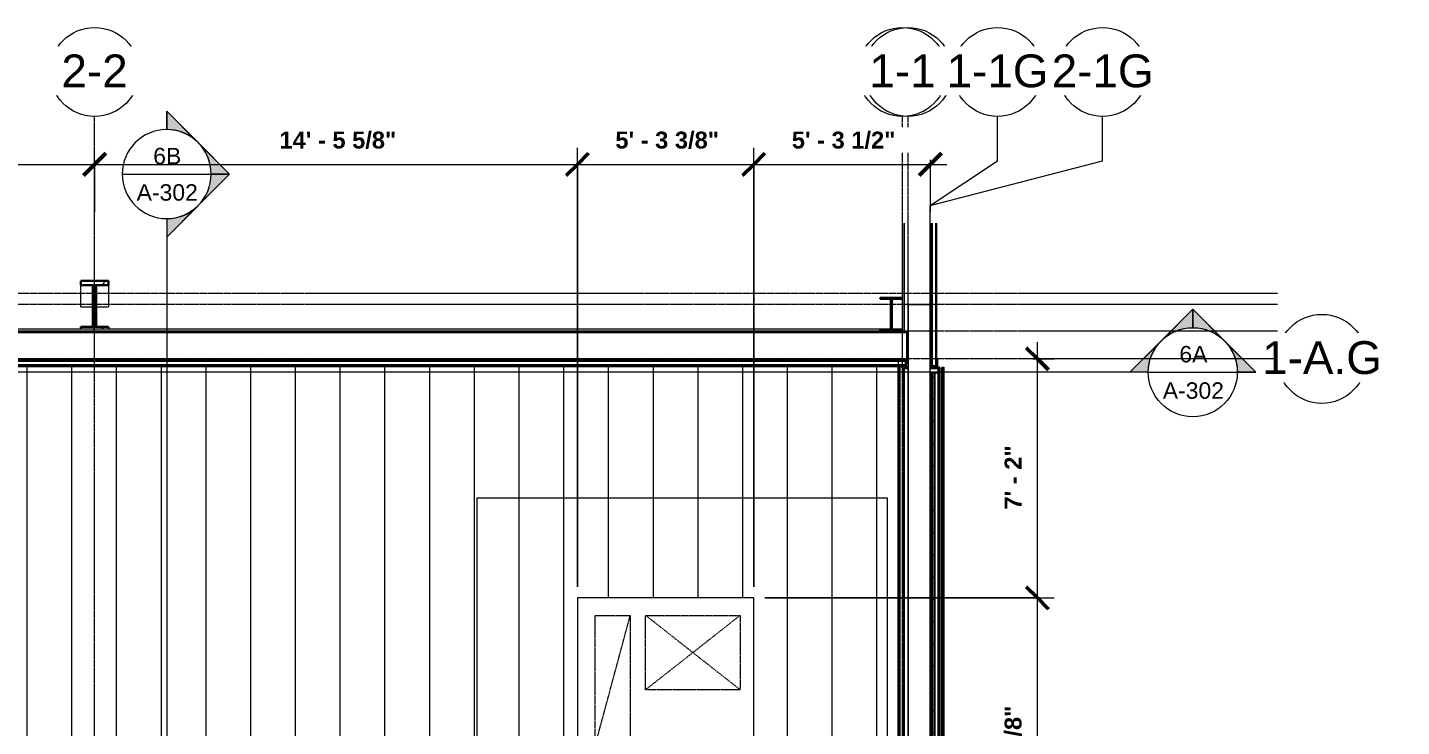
# Model space of a CAD drawing. Header units: inches. Extents: x 21290 to 29416, y -23522 to -20467.
# Drawn here: x 27408.8 to 27902.9, y -22501.8 to -22250.4 of the extents above; entities that cross this region are included whole.
import ezdxf

# ---------------------------------------------------------------- set-up
doc = ezdxf.new("R2010")
doc.units = ezdxf.units.IN
doc.header["$MEASUREMENT"] = 0
for name, pattern in [('Dash', [0.25, 0.125, -0.125]), ('Grid Line 1_2_', [0.875, 0.5, -0.125, 0.125, -0.125]), ('Hidden', [0.28125, 0.1875, -0.09375]), ('Hidden 1_8_', [0.1875, 0.125, -0.0625])]:
    doc.linetypes.add(name, pattern=pattern)
for name, color, linetype, lineweight in [('A-ANNO-DIMS', 211, 'Continuous', 9), ('A-ANNO-DIMS-64', 211, 'Continuous', 9), ('A-GLAZ-CWMG', 51, 'Continuous', 30), ('A-ROOF', 132, 'Continuous', 13), ('A-ROOF-PATT', 132, 'Continuous', 30), ('A-WALL', 113, 'Continuous', 13), ('A-WALL-PATT', 111, 'Continuous', 60), ('G-ANNO-SYMB', 111, 'Continuous', 9), ('M-EQPM', 50, 'Continuous', 13), ('M-EQPM-HDLN', 50, 'Dash', 9), ('S-BEAM', 12, 'Continuous', 13), ('S-COLS', 52, 'Continuous', 13), ('S-GRID', 1, 'Continuous', 9), ('S-GRID-IDEN', 1, 'Continuous', 9)]:
    doc.layers.add(name, color=color, linetype=linetype, lineweight=lineweight)
doc.styles.add('Arial_2', font='arial.ttf', dxfattribs={"height": 11.802395})
doc.styles.add('Arial_3', font='arial.ttf', dxfattribs={"height": 5.901198})
doc.styles.add('Arial_B', font='arialbd.ttf', dxfattribs={"height": 6.088537})
doc.dimstyles.new('OD_Dimension_-_1_16__Tol_', dxfattribs={"dimscale": 12, "dimtxt": 6, "dimasz": 0.666667, "dimexe": 0.5, "dimexo": 0.333333, "dimgap": 0.333333, "dimtad": 1, "dimdec": 4, "dimrnd": 0.0625, "dimzin": 1, "dimdsep": 46, "dimlunit": 4, "dimtxsty": 'Arial_B', "dimblk1": 'OBLIQUE', "dimblk2": 'OBLIQUE', "dimsah": 1, "dimcen": 0.09, "dimdle": 0.5, "dimazin": 0, "dimtfac": 1, "dimtdec": 4, "dimtix": 1, "dimtmove": 0, "dimatfit": 3, "dimfxl": 1, "dimtvp": 1, "dimtfill": 1, "dimfrac": 2, "dimtolj": 1, "dimtzin": 0, "dimlwd": 13, "dimlwe": 13, "dimarcsym": 2})
doc.dimstyles.new('OD_Dimension_-_1_16__Tol__1', dxfattribs={"dimscale": 12, "dimtxt": 6, "dimasz": 0.666667, "dimexe": 0.5, "dimexo": 0.333333, "dimgap": 0.333333, "dimtad": 1, "dimdec": 4, "dimrnd": 0.0625, "dimzin": 1, "dimdsep": 46, "dimlunit": 4, "dimtxsty": 'Arial_B', "dimblk1": 'OBLIQUE', "dimblk2": 'OBLIQUE', "dimsah": 1, "dimcen": 0.09, "dimdle": 0.5, "dimazin": 0, "dimtfac": 1, "dimtdec": 4, "dimtix": 1, "dimtmove": 0, "dimatfit": 3, "dimfxl": 1, "dimtvp": 1, "dimtfill": 1, "dimfrac": 2, "dimtolj": 1, "dimtzin": 0, "dimlwd": 13, "dimlwe": 13, "dimarcsym": 2})
doc.dimstyles.new('OD_Dimension_-_1_16__Tol__2', dxfattribs={"dimscale": 12, "dimtxt": 6, "dimasz": 0.666667, "dimexe": 0.5, "dimexo": 0.333333, "dimgap": 0.333333, "dimtad": 1, "dimdec": 4, "dimrnd": 0.0625, "dimzin": 1, "dimdsep": 46, "dimlunit": 4, "dimtxsty": 'Arial_B', "dimblk1": 'OBLIQUE', "dimblk2": 'OBLIQUE', "dimsah": 1, "dimcen": 0.09, "dimdle": 0.5, "dimazin": 0, "dimtfac": 1, "dimtdec": 4, "dimtix": 1, "dimtmove": 0, "dimatfit": 3, "dimfxl": 1, "dimtvp": 1, "dimtfill": 1, "dimfrac": 2, "dimtolj": 1, "dimtzin": 0, "dimlwd": 13, "dimlwe": 13, "dimarcsym": 2})
pattern_1 = [(225, (27432.92, -22360.053), (6.3356768, -6.3356768), []), (225, (27432.92, -22369.653), (6.3356768, -6.3356768), [])]

# ---------------------------------------------------------------- blocks, each defined once
blk = doc.blocks.new('Carrier_48TC_Standard_Efficiency_Gas_Heat_Electric_Cooling_Packaged_Rooftop_Unit_3_to_15_nominal_tons - 15 ton 48TC__16-873539-Roof Low - Callout 6')
at = {"layer": 'M-EQPM', "color": 63, "linetype": 'Hidden', "lineweight": 18}
for p, q in [((-105.94, -79.69), (-105.94, 67.69)), ((-105.94, 67.69), (93.94, 67.69)), ((93.94, 67.69), (93.94, -79.69)), ((93.94, -79.69), (-105.94, -79.69))]:
    blk.add_line(p, q, dxfattribs=at)
at = {"layer": 'M-EQPM', "color": 63, "lineweight": 18}
for p, q in [((57.94, 31.69), (-57.94, 31.69)), ((-57.94, 31.69), (-57.94, -31.69)), ((57.94, -31.69), (57.94, 31.69)), ((58.06, 27.31), (57.94, 27.31)), ((58.06, 27.31), (58.06, 15.44)), ((57.94, 15.44), (58.06, 15.44)), ((58.06, 10.34), (57.94, 10.34)), ((58.06, 10.32), (58.06, 10.34)), ((58.06, 10.34), (58.06, 9.29)), ((57.94, 9.29), (58.06, 9.29)), ((58.06, 6.69), (57.94, 6.69)), ((58.06, 9.29), (58.06, 9.31)), ((58.06, 6.69), (58.06, -25.06)), ((57.94, -25.06), (58.06, -25.06)), ((-57.94, -31.69), (57.94, -31.69))]:
    blk.add_line(p, q, dxfattribs=at)
for centre, radius in [((-44.94, 19.69), 11), ((-44.94, 19.69), 8.25), ((-44.94, 19.69), 5.5), ((-44.94, 19.69), 2.75), ((-32.94, 0), 11), ((-32.94, 0), 8.25), ((-32.94, 0), 5.5), ((-32.94, 0), 2.75), ((-44.94, -19.69), 11), ((-44.94, -19.69), 8.25), ((-44.94, -19.69), 5.5), ((-44.94, -19.69), 2.75)]:
    blk.add_circle(centre, radius, dxfattribs=at)
at = {"layer": 'M-EQPM-HDLN', "color": 63, "lineweight": 18}
for p, q in [((4.81, 25.31), (51.69, 12.69)), ((4.81, 12.69), (4.81, 25.31)), ((4.81, 25.31), (51.69, 25.31)), ((51.69, 25.31), (51.69, 12.69)), ((51.69, 12.69), (4.81, 12.69)), ((24.94, -26.81), (51.69, 7.19)), ((24.94, 7.19), (51.69, -26.81)), ((24.94, -26.81), (24.94, 7.19)), ((24.94, 7.19), (51.69, 7.19)), ((51.69, 7.19), (51.69, -26.81)), ((51.69, -26.81), (24.94, -26.81))]:
    blk.add_line(p, q, dxfattribs=at)
blk = doc.blocks.new('Rectangular Mullion - Profile_Polycarbonate_Lower-1767983-Roof Low - Callout 6')
at = {"layer": 'A-GLAZ-CWMG', "color": 63, "lineweight": 18}
for p, q in [((25632.06, -22369.8), (26269.89, -22369.8)), ((25632.06, -22372.3), (26269.89, -22372.3))]:
    blk.add_line(p, q, dxfattribs=at)
at = {"layer": 'A-GLAZ-CWMG', "color": 10, "lineweight": 18}
for p, q in [((25632.06, -22370.3), (26269.89, -22370.3)), ((26269.89, -22370.3), (26269.89, -22371.88)), ((25632.06, -22371.88), (26269.89, -22371.88))]:
    blk.add_line(p, q, dxfattribs=at)
blk = doc.blocks.new('Rectangular Mullion - Profile_Polycarbonate_Upper and left-1987911-Roof Low - Callout 6')
at = {"layer": 'A-GLAZ-CWMG', "color": 7}
for p, q in [((-2.75, 0.79), (-2.75, 1.29)), ((-2.5, 0.79), (-2.75, 0.79)), ((-0.06, 1.22), (-2.69, 1.22)), ((-2.69, 1.22), (-2.69, 0.85)), ((-2.69, 0.85), (-2.5, 0.85)), ((-2.5, 0.85), (-2.5, 0.79)), ((-0.06, -1.15), (-0.06, 1.22)), ((0, 1.29), (0, -1.21)), ((-2.75, -1.21), (-2.75, -0.79)), ((-2.75, -0.79), (-2.5, -0.79)), ((0, -1.21), (-2.75, -1.21)), ((-2.5, -0.85), (-2.69, -0.85)), ((-2.69, -0.85), (-2.69, -1.15)), ((-2.69, -1.15), (-0.06, -1.15)), ((-2.5, -0.79), (-2.5, -0.85))]:
    blk.add_line(p, q, dxfattribs=at)
blk = doc.blocks.new('columns and girder2 - one-V3-Roof Low - Callout 6')
at = {"layer": 'S-BEAM', "lineweight": 9}
h = blk.add_hatch(dxfattribs=at)
h.set_pattern_fill('FP_10', color=253, style=0, pattern_type=2)
h.set_pattern_definition(pattern_1)
h.paths.add_polyline_path([(5, -1.25), (-5, -1.25), (-5, -2), (5, -2)], flags=0)
h.paths.add_polyline_path([(-5, -17.03), (-5, -18.55), (5, -18.55), (5, -17.03)], flags=0)
h = blk.add_hatch(dxfattribs=at)
h.set_pattern_fill('FP_10', color=253, style=0, pattern_type=2)
h.set_pattern_definition(pattern_1)
h.paths.add_polyline_path([(-0.63, -2), (-0.63, -17.03), (0.62, -17.03), (0.62, -2)], flags=0)
at = {"layer": 'S-BEAM', "color": 7, "lineweight": 30}
for p, q in [((-5, -1.25), (-5, -2)), ((-5, -2), (5, -2)), ((0.62, -2), (-0.63, -2)), ((-0.63, -2), (-0.63, -17.03)), ((0.62, -17.03), (0.62, -2)), ((5, -2), (5, -1.25)), ((5, -17.03), (-5, -17.03)), ((-5, -17.03), (-5, -18.55)), ((-5, -18.55), (5, -18.55)), ((-0.63, -17.03), (0.62, -17.03)), ((5, -18.55), (5, -17.03))]:
    blk.add_line(p, q, dxfattribs=at)
at = {"layer": 'S-BEAM', "color": 63, "lineweight": 18}
for p, q in [((-5, -17.03), (-5, -9.2)), ((-0.63, -9.2), (-5, -9.2)), ((5, -9.2), (0.62, -9.2)), ((5, -9.2), (5, -17.03))]:
    blk.add_line(p, q, dxfattribs=at)
blk = doc.blocks.new('L-Angle - L2X2X3_16-1732175-Roof Low - Callout 6')
at = {"layer": 'S-BEAM', "color": 63, "linetype": 'Hidden 1_8_', "lineweight": 18}
blk.add_line((1095.67, 0.37), (1736.5, 0.37), dxfattribs=at)
at = {"layer": 'S-BEAM', "color": 63, "lineweight": 18}
for p in [(1736.5, 0.56), (1736.25, -1.44)]:
    blk.add_line(p, (1736.5, -1.44), dxfattribs=at)
at = {"layer": 'S-BEAM', "color": 10, "lineweight": 18}
blk.add_line((1733.5, -1.44), (1736.19, -1.44), dxfattribs=at)
blk = doc.blocks.new('Girt_C - 8_D-1757324-Roof Low - Callout 6')
at = {"layer": 'S-BEAM', "color": 63, "lineweight": 18}
for p, q in [((26273.39, -22350.05), (26273.39, -22795.3)), ((26273.58, -22350.05), (26281.2, -22350.05)), ((26281.3, -22350.05), (26281.34, -22350.05)), ((26281.39, -22795.3), (26281.39, -22350.05)), ((26273.58, -22795.3), (26273.39, -22795.3)), ((26281.2, -22795.3), (26273.58, -22795.3)), ((26281.39, -22795.3), (26281.2, -22795.3))]:
    blk.add_line(p, q, dxfattribs=at)
blk = doc.blocks.new('Girt_Z - 10_D-1732176-Roof Low - Callout 6')
at = {"layer": 'S-BEAM', "color": 63, "lineweight": 18}
for p, q in [((26271.39, -22359.55), (25632.06, -22359.55)), ((26272.89, -22360.13), (25632.06, -22360.13)), ((26272.89, -22360.2), (25632.06, -22360.2)), ((26272.89, -22359.55), (26272.04, -22359.55)), ((26272.89, -22359.55), (26272.89, -22360.13)), ((26272.89, -22360.13), (26272.89, -22360.2)), ((26272.89, -22360.2), (26272.89, -22369.37)), ((25632.06, -22369.55), (26272.89, -22369.55)), ((26272.89, -22369.37), (26272.89, -22369.55))]:
    blk.add_line(p, q, dxfattribs=at)
blk = doc.blocks.new('Girt_Z - 10_D-1223971-Roof Low - Callout 6')
at = {"layer": 'S-BEAM', "color": 63, "lineweight": 18}
for p, q in [((26271.39, -22320.79), (26271.39, -22359.55)), ((26271.96, -22320.79), (26271.96, -22359.55)), ((26272.04, -22320.79), (26272.04, -22359.55)), ((26281.39, -22359.55), (26281.39, -22320.79)), ((26271.96, -22359.55), (26271.39, -22359.55)), ((26272.04, -22359.55), (26271.96, -22359.55)), ((26281.2, -22359.55), (26272.89, -22359.55)), ((26281.3, -22359.55), (26281.2, -22359.55)), ((26281.39, -22359.55), (26281.34, -22359.55))]:
    blk.add_line(p, q, dxfattribs=at)
blk = doc.blocks.new('Rectangular Mullion - Profile_Polycarbonate_right-1766041-Roof Low - Callout 6')
at = {"layer": 'A-GLAZ-CWMG', "color": 7}
for p, q in [((0, 1.29), (-2.75, 1.29)), ((-2.75, 1.29), (-2.75, 0.79)), ((-2.75, 0.79), (-2.5, 0.79)), ((-2.69, 0.85), (-2.69, 1.22)), ((-2.69, 1.22), (-0.06, 1.22)), ((-2.5, 0.85), (-2.69, 0.85)), ((-2.5, 0.79), (-2.5, 0.85)), ((-0.06, 1.22), (-0.06, -1.15)), ((0, -1.21), (0, 1.29)), ((-2.5, -0.79), (-2.75, -0.79)), ((-2.75, -0.79), (-2.75, -1.21)), ((-2.75, -1.21), (0, -1.21)), ((-2.69, -1.15), (-2.69, -0.85)), ((-2.69, -0.85), (-2.5, -0.85)), ((-0.06, -1.15), (-2.69, -1.15)), ((-2.5, -0.85), (-2.5, -0.79))]:
    blk.add_line(p, q, dxfattribs=at)
blk = doc.blocks.new('Grid - Grid Head - Circle-14747-Roof Low - Callout 6')
at = {"layer": 'S-GRID-IDEN'}
blk.add_circle((0, 0), 0.25, dxfattribs=at)
blk = doc.blocks.new('Section - Section Head - Filled-1526-Roof Low - Callout 6')
at = {"layer": 'G-ANNO-SYMB'}
h = blk.add_hatch(color=256, dxfattribs=at)
edge = h.paths.add_edge_path(flags=0)
edge.add_line((-0.4268, 0.1768), (-0.25, 0.3536))
edge.add_line((-0.25, 0.3536), (-0.25, 0.25))
edge.add_arc((-0.25, 0), 0.25, 90, 135)
h = blk.add_hatch(color=256, dxfattribs=at)
edge = h.paths.add_edge_path(flags=0)
edge.add_arc((-0.25, 0), 0.25, 45, 90)
edge.add_line((-0.25, 0.25), (-0.25, 0.3536))
edge.add_line((-0.25, 0.3536), (-0.0732, 0.1768))
h = blk.add_hatch(color=256, dxfattribs=at)
edge = h.paths.add_edge_path(flags=0)
edge.add_arc((-0.25, 0), 0.2503, 137.9216, 180)
edge.add_line((-0.5003, 0), (-0.6036, 0))
edge.add_line((-0.6036, 0), (-0.4358, 0.1678))
h = blk.add_hatch(color=256, dxfattribs=at)
edge = h.paths.add_edge_path(flags=0)
edge.add_line((-0.0642, 0.1678), (0.1036, 0))
edge.add_line((0.1036, 0), (0.0003, 0))
edge.add_arc((-0.25, 0), 0.2503, 0, 42.0784)
for p, q in [((-0.25, 0.3536), (-0.6036, 0)), ((-0.25, 0.3536), (-0.4268, 0.1768)), ((-0.25, 0.3536), (0.1036, 0)), ((-0.25, 0.25), (-0.25, 0.3536)), ((-0.0732, 0.1768), (-0.25, 0.3536)), ((-0.25, 0.3536), (-0.25, 0.25)), ((-0.4358, 0.1678), (-0.6036, 0)), ((0.1036, 0), (-0.0642, 0.1678)), ((-0.6036, 0), (-0.5003, 0)), ((0.0003, 0), (0.1036, 0)), ((-0.5, 0), (-0.6036, 0)), ((0, 0), (0.1036, 0))]:
    blk.add_line(p, q, dxfattribs=at)
for radius, start, end in [(0.25, 360, 180), (0.25, 90, 135), (0.25, 45, 90), (0.2503, 137.9216, 180), (0.2503, 0, 42.0784), (0.25, 180, 360)]:
    blk.add_arc((-0.25, 0), radius, start, end, dxfattribs=at)
blk = doc.blocks.new('DIMBLOCK3-Roof Low - Callout 6')
at = {"layer": 'A-ANNO-DIMS-64', "lineweight": 13}
for p, q in [((27262.29, -22451.55), (27262.29, -22293.62)), ((27262.29, -22299.62), (27432.92, -22299.62)), ((27262.29, -22299.62), (27262.29, -22451.55)), ((27432.92, -22297.97), (27432.92, -22305.62)), ((27432.92, -22299.62), (27432.92, -22316.82))]:
    blk.add_line(p, q, dxfattribs=at)
at = {"layer": 'A-ANNO-DIMS-64', "lineweight": 50}
for p, q in [((27262.29, -22299.62), (27266.29, -22295.62)), ((27432.92, -22299.62), (27436.92, -22295.62)), ((27262.29, -22299.62), (27258.29, -22303.62)), ((27432.92, -22299.62), (27428.92, -22303.62))]:
    blk.add_line(p, q, dxfattribs=at)
at = {"layer": 'A-ANNO-DIMS-64', "color": 0, "lineweight": 13, "insert": (27327.27, -22287.82), "char_height": 6.0885, "width": 48.8, "attachment_point": 1, "line_spacing_factor": 0.938532, "style": 'Arial_B', "bg_fill": 3, "box_fill_scale": 1.25, "bg_fill_color": 0, "bg_fill_transparency": 0}
blk.add_mtext('14\' - 2 5/8"', dxfattribs=at)
blk = doc.blocks.new('_Oblique')
at = {"color": 0, "linetype": 'ByBlock', "lineweight": -2}
blk.add_line((-0.5, -0.5), (0.5, 0.5), dxfattribs=at)
blk = doc.blocks.new('DIMBLOCK4-Roof Low - Callout 6')
at = {"layer": 'A-ANNO-DIMS-64', "lineweight": 50}
for p, q in [((27432.92, -22299.62), (27436.92, -22295.62)), ((27606.54, -22299.62), (27610.54, -22295.62)), ((27432.92, -22299.62), (27428.92, -22303.62)), ((27606.54, -22299.62), (27602.54, -22303.62))]:
    blk.add_line(p, q, dxfattribs=at)
at = {"layer": 'A-ANNO-DIMS-64', "lineweight": 13}
for p, q in [((27606.54, -22451.55), (27606.54, -22293.62)), ((27432.92, -22297.97), (27432.92, -22305.62)), ((27432.92, -22299.62), (27606.54, -22299.62)), ((27432.92, -22299.62), (27432.92, -22316.82)), ((27606.54, -22299.62), (27606.54, -22451.55))]:
    blk.add_line(p, q, dxfattribs=at)
at = {"layer": 'A-ANNO-DIMS-64', "color": 0, "lineweight": 13, "insert": (27499.4, -22287.82), "char_height": 6.0885, "width": 48.8, "attachment_point": 1, "line_spacing_factor": 0.938532, "style": 'Arial_B', "bg_fill": 3, "box_fill_scale": 1.25, "bg_fill_color": 0, "bg_fill_transparency": 0}
blk.add_mtext('14\' - 5 5/8"', dxfattribs=at)
blk = doc.blocks.new('DIMBLOCK5-Roof Low - Callout 6')
at = {"layer": 'A-ANNO-DIMS-64', "lineweight": 13}
for p, q in [((27606.54, -22451.55), (27606.54, -22293.62)), ((27669.92, -22451.55), (27669.92, -22293.62)), ((27606.54, -22299.62), (27669.92, -22299.62)), ((27606.54, -22299.62), (27606.54, -22451.55)), ((27669.92, -22299.62), (27669.92, -22451.55))]:
    blk.add_line(p, q, dxfattribs=at)
at = {"layer": 'A-ANNO-DIMS-64', "lineweight": 50}
for p, q in [((27606.54, -22299.62), (27610.54, -22295.62)), ((27669.92, -22299.62), (27673.92, -22295.62)), ((27606.54, -22299.62), (27602.54, -22303.62)), ((27669.92, -22299.62), (27665.92, -22303.62))]:
    blk.add_line(p, q, dxfattribs=at)
at = {"layer": 'A-ANNO-DIMS-64', "color": 0, "lineweight": 13, "insert": (27620.18, -22287.82), "char_height": 6.0885, "width": 43.3143, "attachment_point": 1, "line_spacing_factor": 0.938532, "style": 'Arial_B', "bg_fill": 3, "box_fill_scale": 1.25, "bg_fill_color": 0, "bg_fill_transparency": 0}
blk.add_mtext('5\' - 3 3/8"', dxfattribs=at)
blk = doc.blocks.new('DIMBLOCK6-Roof Low - Callout 6')
at = {"layer": 'A-ANNO-DIMS-64', "lineweight": 13}
for p, q in [((27669.92, -22451.55), (27669.92, -22293.62)), ((27669.92, -22299.62), (27739.42, -22299.62)), ((27669.92, -22299.62), (27669.92, -22451.55)), ((27733.42, -22297.97), (27733.42, -22305.62)), ((27733.42, -22299.62), (27733.42, -22316.82))]:
    blk.add_line(p, q, dxfattribs=at)
at = {"layer": 'A-ANNO-DIMS-64', "lineweight": 50}
for p, q in [((27669.92, -22299.62), (27673.92, -22295.62)), ((27733.42, -22299.62), (27737.42, -22295.62)), ((27669.92, -22299.62), (27665.92, -22303.62)), ((27733.42, -22299.62), (27729.42, -22303.62))]:
    blk.add_line(p, q, dxfattribs=at)
at = {"layer": 'A-ANNO-DIMS-64', "color": 0, "lineweight": 13, "insert": (27683.62, -22287.82), "char_height": 6.0885, "width": 43.3143, "attachment_point": 1, "line_spacing_factor": 0.938532, "style": 'Arial_B', "bg_fill": 3, "box_fill_scale": 1.25, "bg_fill_color": 0, "bg_fill_transparency": 0}
blk.add_mtext('5\' - 3 1/2"', dxfattribs=at)
blk = doc.blocks.new('DIMBLOCK10-Roof Low - Callout 6')
at = {"layer": 'A-ANNO-DIMS-64', "lineweight": 50}
for p, q in [((27771.94, -22455.55), (27767.94, -22451.55)), ((27771.94, -22455.55), (27775.94, -22459.55)), ((27771.94, -22571.43), (27767.94, -22567.43)), ((27771.94, -22571.43), (27775.94, -22575.43))]:
    blk.add_line(p, q, dxfattribs=at)
at = {"layer": 'A-ANNO-DIMS-64', "lineweight": 13}
for p, q in [((27673.92, -22455.55), (27777.94, -22455.55)), ((27771.94, -22455.55), (27673.92, -22455.55)), ((27771.94, -22571.43), (27771.94, -22455.55)), ((27673.92, -22571.43), (27777.94, -22571.43)), ((27771.94, -22571.43), (27673.92, -22571.43))]:
    blk.add_line(p, q, dxfattribs=at)
at = {"layer": 'A-ANNO-DIMS-64', "color": 0, "lineweight": 13, "insert": (27760.14, -22531.54), "char_height": 6.0885, "width": 43.3143, "attachment_point": 1, "rotation": 90, "line_spacing_factor": 0.938532, "style": 'Arial_B', "bg_fill": 3, "box_fill_scale": 1.25, "bg_fill_color": 0, "bg_fill_transparency": 0}
blk.add_mtext('9\' - 7 7/8"', dxfattribs=at)
blk = doc.blocks.new('DIMBLOCK11-Roof Low - Callout 6')
at = {"layer": 'A-ANNO-DIMS-64', "lineweight": 50}
for p, q in [((27771.94, -22369.55), (27767.94, -22365.55)), ((27771.94, -22369.55), (27775.94, -22373.55)), ((27771.94, -22455.55), (27767.94, -22451.55)), ((27771.94, -22455.55), (27775.94, -22459.55))]:
    blk.add_line(p, q, dxfattribs=at)
at = {"layer": 'A-ANNO-DIMS-64', "lineweight": 13}
for p, q in [((27771.94, -22455.55), (27771.94, -22363.55)), ((27770.29, -22369.55), (27777.94, -22369.55)), ((27771.94, -22369.55), (27770.29, -22369.55)), ((27673.92, -22455.55), (27777.94, -22455.55)), ((27771.94, -22455.55), (27673.92, -22455.55))]:
    blk.add_line(p, q, dxfattribs=at)
at = {"layer": 'A-ANNO-DIMS-64', "color": 0, "lineweight": 13, "insert": (27760.14, -22423.74), "char_height": 6.089, "width": 26.8571, "attachment_point": 1, "rotation": 90, "line_spacing_factor": 0.938532, "style": 'Arial_B', "bg_fill": 3, "box_fill_scale": 1.25, "bg_fill_color": 0, "bg_fill_transparency": 0}
blk.add_mtext('7\' - 2"', dxfattribs=at)

msp = doc.modelspace()

# ---------------------------------------------------------------- hatches: boundary and pattern name
at = {"layer": 'A-ROOF-PATT', "lineweight": 9}
h = msp.add_hatch(dxfattribs=at)
h.set_pattern_fill('FP_4', color=43, style=0, pattern_type=2)
h.set_pattern_definition([(90, (1452.328, -40.069), (-16.082, 1e-15), [])])
h.paths.add_polyline_path([(27560.8851, -22880.3513), (27746.41965, -22880.3513), (27746.41965, -22871.0584), (27409.04465, -22871.0584), (27409.04465, -22869.64419), (27746.41965, -22869.64419), (27746.41965, -22799.17781), (27724.66965, -22799.17781), (27724.66965, -22798.61531), (27136.10715, -22798.61531), (27136.10715, -22446.67781), (27138.91965, -22446.67781), (27138.91965, -22795.80281), (27721.73215, -22795.80281), (27721.73215, -22795.30281), (27146.91965, -22795.27769), (27146.91965, -22791.84039), (27146.31272, -22791.84039), (27146.18665, -22792.4578), (27145.54097, -22793.42413), (27144.5677, -22794.07445), (27143.41965, -22794.30281), (27142.26465, -22794.06981), (27141.29833, -22793.42413), (27140.64801, -22792.45086), (27140.52658, -22791.84039), (27139.41965, -22791.83259), (27139.44478, -22454.95273), (27140.06557, -22454.93563), (27140.06557, -22455.09331), (27146.77481, -22455.09331), (27146.77481, -22454.93567), (27147.41965, -22454.95436), (27147.41965, -22787.30281), (27721.73215, -22787.30281), (27721.73215, -22784.17781), (27150.54465, -22784.17781), (27150.54465, -22446.67781), (27151.10715, -22446.67781), (27151.10715, -22783.61531), (27721.73215, -22783.61531), (27721.73215, -22372.55281), (27722.29465, -22372.55281), (27722.29465, -22783.61531), (27723.91965, -22783.61531), (27723.91965, -22372.92781), (27724.66965, -22372.92781), (27724.66965, -22372.30281), (27084.09216, -22372.30281), (27084.09216, -22850.9082), (27408.66965, -22850.9082), (27408.66965, -22852.32242), (27084.09216, -22852.32242), (27084.09216, -22861.61531), (27408.91965, -22861.61531), (27408.91965, -22880.3513), (27549.7969, -22880.3513)], flags=0)
h.paths.add_polyline_path([(27394.56198, -22800.11531), (27134.60715, -22800.11531), (27134.60715, -22446.67781), (27135.16965, -22446.67781), (27135.16965, -22799.55281), (27736.41965, -22799.55281), (27736.41965, -22800.11531), (27408.66965, -22800.11531)], flags=0)
h.paths.add_polyline_path([(27723.91965, -22795.80281), (27723.91965, -22795.30281), (27722.29465, -22795.30281), (27722.29465, -22795.80281)], flags=0)
h.paths.add_polyline_path([(27143.41965, -22794.06981), (27144.47853, -22793.85919), (27145.37621, -22793.25937), (27145.97602, -22792.3617), (27146.07972, -22791.84039), (27140.76214, -22791.85326), (27140.86327, -22792.3617), (27141.46308, -22793.25937), (27142.36076, -22793.85919)], flags=0)
h.paths.add_polyline_path([(27723.91965, -22787.30281), (27723.91965, -22784.17781), (27722.29465, -22784.17781), (27722.29465, -22787.30281)], flags=0)
h.paths.add_polyline_path([(27616.32614, -22738.30281), (27581.79465, -22738.30281), (27581.79465, -22678.80281), (27669.91965, -22678.80281), (27669.91965, -22683.80281), (27670.04465, -22683.80281), (27670.04465, -22696.42781), (27669.91965, -22696.42781), (27669.91965, -22700.42221), (27670.04465, -22700.42221), (27670.04465, -22701.43341), (27669.91965, -22701.43341), (27669.91965, -22703.67781), (27670.04465, -22703.67781), (27670.04465, -22732.05281), (27669.91965, -22732.05281), (27669.91965, -22738.30281), (27638.50256, -22738.30281)], flags=0)
h.paths.add_polyline_path([(27464.41965, -22571.44669), (27407.16965, -22571.44669), (27407.16965, -22567.25919), (27387.29465, -22567.25919), (27387.29465, -22513.25919), (27407.16965, -22513.25919), (27407.16965, -22509.07169), (27464.41965, -22509.07169), (27464.41965, -22512.44873), (27474.54465, -22512.44873), (27474.54465, -22516.44873), (27464.41965, -22516.44873), (27464.41965, -22518.25919), (27481.16965, -22518.25919), (27481.16965, -22536.25919), (27464.41965, -22536.25919)], flags=0)
h.paths.add_polyline_path([(27243.84612, -22571.42781), (27198.91965, -22571.42781), (27198.91965, -22455.55281), (27203.29465, -22455.55281), (27203.29465, -22455.42781), (27215.16965, -22455.42781), (27215.16965, -22455.55281), (27220.28904, -22455.55281), (27220.28904, -22455.42781), (27221.30025, -22455.42781), (27221.30025, -22455.55281), (27223.91965, -22455.55281), (27223.91965, -22455.42781), (27255.66965, -22455.42781), (27255.66965, -22455.55281), (27262.29465, -22455.55281), (27262.29465, -22571.42781), (27244.16965, -22571.42781)], flags=0)
h.paths.add_polyline_path([(27612.91965, -22571.42781), (27606.54465, -22571.42781), (27606.54465, -22455.55281), (27610.91965, -22455.55281), (27610.91965, -22455.42781), (27622.79465, -22455.42781), (27622.79465, -22455.55281), (27627.91404, -22455.55281), (27627.91404, -22455.42781), (27628.92525, -22455.42781), (27628.92525, -22455.55281), (27631.54465, -22455.55281), (27631.54465, -22455.42781), (27663.29465, -22455.42781), (27663.29465, -22455.55281), (27669.91965, -22455.55281), (27669.91965, -22571.42781), (27616.32614, -22571.42781)], flags=0)
h.paths.add_polyline_path([(27721.98215, -22372.24031), (27724.60715, -22372.24031), (27724.60715, -22371.55281), (27721.91965, -22371.55281), (27721.91965, -22371.87761), (27722.16965, -22371.87761), (27722.16965, -22371.94011), (27721.98215, -22371.94011)], flags=0)
at = {"layer": 'A-WALL-PATT', "lineweight": 9}
h = msp.add_hatch(dxfattribs=at)
h.set_pattern_fill('FP_6', color=253, style=0, pattern_type=2)
h.set_pattern_definition([(0, (1452.029, 0), (10.24, 2.56), [0.845, -6.835, 0.845, -6.835, -40.96]), (0, (1452.029, 0), (10.24, 2.56), [-15.36, 0.845, -14.515, 0.845, -6.835, -17.92]), (0, (1452.029, 0), (10.24, 2.56), [-38.4, 0.845, -4.275, 0.845, -11.955]), (120, (1455.869, 1.28), (-7.33702503, 7.58810013), [0.845, -6.835, 0.845, -6.835, -40.96]), (120, (1455.869, 1.28), (-7.33702503, 7.58810013), [-15.36, 0.845, -14.515, 0.845, -6.835, -17.92]), (120, (1455.869, 1.28), (-7.33702503, 7.58810013), [-38.4, 0.845, -4.275, 0.845, -11.955]), (240, (1457.149, 6.4), (-2.90297497, -10.14810013), [0.845, -6.835, 0.845, -6.835, -40.96]), (240, (1457.149, 6.4), (-2.90297497, -10.14810013), [-15.36, 0.845, -14.515, 0.845, -6.835, -17.92]), (240, (1457.149, 6.4), (-2.90297497, -10.14810013), [-38.4, 0.845, -4.275, 0.845, -11.955])])
h.paths.add_polyline_path([(27733.41965, -22796.80281), (27733.91965, -22796.80281), (27733.91965, -22374.42781), (27733.41965, -22374.42781), (27733.41965, -22795.30281)], flags=0)
h = msp.add_hatch(dxfattribs=at)
h.set_pattern_fill('FP_5', color=253, style=0, pattern_type=2)
h.set_pattern_definition([(0, (1452.029, 0), (0, 8), []), (90, (1452.029, 0), (-8, 5e-16), [])])
h.paths.add_polyline_path([(27733.91965, -22796.80281), (27734.91965, -22796.80281), (27734.91965, -22374.42781), (27733.91965, -22374.42781), (27733.91965, -22778.0487)], flags=0)
at = {"layer": 'S-COLS', "lineweight": 9}
h = msp.add_hatch(dxfattribs=at)
h.set_pattern_fill('FP_8', color=253, style=0, pattern_type=2)
h.set_pattern_definition([(45, (1452.029, 0), (-6.3356768, 6.3356768), []), (45, (1452.029, 9.6), (-6.3356768, 6.3356768), [])])
h.paths.add_polyline_path([(27715.41965, -22359.55281), (27723.41965, -22359.55281), (27723.41965, -22359.11922), (27720.25558, -22359.11922), (27719.75845, -22358.89684), (27719.56418, -22358.42781), (27719.56418, -22348.67781), (27719.76669, -22348.18891), (27720.25558, -22347.9864), (27723.41965, -22347.9864), (27723.41965, -22347.55281), (27715.41965, -22347.55281), (27715.41965, -22347.9864), (27718.58371, -22347.9864), (27719.07261, -22348.18891), (27719.27511, -22348.67781), (27719.27511, -22358.42781), (27719.07261, -22358.91671), (27718.58371, -22359.11922), (27715.41965, -22359.11922)], flags=0)

# ---------------------------------------------------------------- linework, layer by layer
at = {"layer": 'A-ROOF', "color": 63, "lineweight": 18}
msp.add_line((27724.66965, -22372.92781), (27724.66965, -22372.30281), dxfattribs=at)
at = {"layer": 'A-WALL', "color": 7, "lineweight": 30}
for p, q in [((27733.91965, -22320.79212), (27733.91965, -22372.24031)), ((27735.49445, -22372.24031), (27735.49445, -22320.79212)), ((27724.60715, -22370.30281), (27084.09216, -22370.30281)), ((27724.60715, -22371.87761), (27724.60715, -22370.30281)), ((27084.09216, -22371.87761), (27724.60715, -22371.87761)), ((27722.29465, -22372.55281), (27722.23215, -22372.55281)), ((27722.23215, -22372.55281), (27722.23215, -22787.30281)), ((27722.29465, -22372.92781), (27722.23215, -22372.92781)), ((27722.29465, -22787.30281), (27722.29465, -22372.55281)), ((27723.91965, -22372.92781), (27723.91965, -22787.30281)), ((27725.41965, -22372.92781), (27723.91965, -22372.92781)), ((27736.73215, -22372.92781), (27733.41965, -22372.92781)), ((27736.41965, -22374.42781), (27733.41965, -22374.42781)), ((27733.91965, -22372.24031), (27735.49445, -22372.24031)), ((27733.91965, -22796.80281), (27733.91965, -22374.42781)), ((27734.91965, -22796.80281), (27734.91965, -22374.42781)), ((27736.41965, -22798.61531), (27736.41965, -22372.92781)), ((27736.73215, -22798.30281), (27736.73215, -22372.92781)), ((27737.73215, -22372.55281), (27737.66965, -22372.55281)), ((27737.66965, -22372.55281), (27737.66965, -22798.30281)), ((27737.73215, -22372.92781), (27737.66965, -22372.92781)), ((27737.73215, -22798.30281), (27737.73215, -22372.55281))]:
    msp.add_line(p, q, dxfattribs=at)
at = {"layer": 'A-WALL', "color": 63, "lineweight": 18}
for p, q in [((27084.09216, -22358.80281), (27719.11978, -22358.80281)), ((27719.71951, -22358.80281), (27723.4197, -22358.80281)), ((27725.41965, -22369.55281), (27724.91965, -22369.55281)), ((27721.73215, -22372.55281), (27721.73215, -22783.61531)), ((27721.73215, -22372.55281), (27722.23215, -22372.55281)), ((27721.73215, -22372.92781), (27722.23215, -22372.92781)), ((27725.41965, -22372.55281), (27724.66965, -22372.55281)), ((27736.73215, -22372.55281), (27733.41965, -22372.55281)), ((27736.73215, -22372.55281), (27736.73215, -22372.92781)), ((27737.73215, -22372.55281), (27738.23215, -22372.55281)), ((27737.73215, -22372.92781), (27738.23215, -22372.92781)), ((27738.23215, -22372.55281), (27738.23215, -22798.30281))]:
    msp.add_line(p, q, dxfattribs=at)
at = {"layer": 'G-ANNO-SYMB'}
for p, q in [((27442.84638, -22303.10663), (27474.84638, -22303.10663)), ((27458.84638, -22319.10663), (27458.84638, -22912.06942)), ((27811.81985, -22374.35697), (27020.14083, -22374.35697))]:
    msp.add_line(p, q, dxfattribs=at)
at = {"layer": 'S-COLS', "color": 7, "lineweight": 30}
for p, q in [((27723.41965, -22347.55281), (27715.41965, -22347.55281)), ((27715.41965, -22347.55281), (27715.41965, -22347.9864)), ((27715.41965, -22347.9864), (27718.58371, -22347.9864)), ((27719.27511, -22348.67781), (27719.27511, -22358.42781)), ((27719.56418, -22358.42781), (27719.56418, -22348.67781)), ((27720.25558, -22347.9864), (27723.41965, -22347.9864)), ((27718.58371, -22359.11922), (27715.41965, -22359.11922)), ((27715.41965, -22359.11922), (27715.41965, -22359.55281)), ((27723.41965, -22359.11922), (27720.25558, -22359.11922))]:
    msp.add_line(p, q, dxfattribs=at)
for centre, start, end in [((27718.58371, -22348.67781), 0, 90), ((27720.25558, -22348.67781), 90, 180), ((27718.58371, -22358.42781), 270, 0), ((27720.25558, -22358.42781), 180, 270)]:
    msp.add_arc(centre, 0.69141, start, end, dxfattribs=at)
at = {"layer": 'S-GRID', "linetype": 'Grid Line 1_2_'}
for p, q in [((27432.91965, -22947.36918), (27432.91965, -22282.37433)), ((27432.91965, -22947.36918), (27432.91965, -22282.37433)), ((27723.41965, -22947.36918), (27723.41965, -22282.37433)), ((27725.41965, -22947.36918), (27725.41965, -22282.37433)), ((27733.41965, -22947.36918), (27733.41965, -22314.37433)), ((27733.41965, -22947.36918), (27733.41965, -22314.37433)), ((27858.21248, -22346.05281), (27019.64083, -22346.05281)), ((27858.21248, -22350.05281), (27019.64083, -22350.05281)), ((27858.21248, -22359.55281), (27019.64083, -22359.55281))]:
    msp.add_line(p, q, dxfattribs=at)
at = {"layer": 'S-GRID'}
for p, q in [((27757.60626, -22298.37433), (27757.60626, -22282.37433)), ((27795.39063, -22298.37433), (27795.39063, -22282.37433)), ((27733.41965, -22314.37433), (27757.60626, -22298.37433)), ((27733.41965, -22314.37433), (27795.39063, -22298.37433))]:
    msp.add_line(p, q, dxfattribs=at)

# ---------------------------------------------------------------- block references
at = {"layer": 'A-GLAZ-CWMG', "color": 63, "lineweight": 18}
for name, p in [('Rectangular Mullion - Profile_Polycarbonate_Lower-1767983-Roof Low - Callout 6', (1452.02942, 0)), ('Rectangular Mullion - Profile_Polycarbonate_right-1766041-Roof Low - Callout 6', (27724.66965, -22371.09021))]:
    msp.add_blockref(name, p, dxfattribs=at)
at = {"layer": 'A-GLAZ-CWMG', "color": 63, "lineweight": 18, "extrusion": (0, 0, -1), "rotation": 269.9999999999958}
msp.add_blockref('Rectangular Mullion - Profile_Polycarbonate_Upper and left-1987911-Roof Low - Callout 6', (-27734.70705, -22372.30281), dxfattribs=at)
at = {"layer": 'G-ANNO-SYMB', "xscale": 63.99999999999997, "yscale": 63.99999999999997, "zscale": 63.99999999999997, "rotation": 269.9999999999996}
msp.add_blockref('Section - Section Head - Filled-1526-Roof Low - Callout 6', (27458.84638, -22319.10663), dxfattribs=at)
at = {"layer": 'M-EQPM', "color": 63, "lineweight": 18, "rotation": 89.99999999999999}
msp.add_blockref('Carrier_48TC_Standard_Efficiency_Gas_Heat_Electric_Cooling_Packaged_Rooftop_Unit_3_to_15_nominal_tons - 15 ton 48TC__16-873539-Roof Low - Callout 6', (27638.23215, -22513.49031), dxfattribs=at)
at = {"layer": 'S-BEAM', "color": 63, "lineweight": 18}
for name, p in [('Girt_Z - 10_D-1223971-Roof Low - Callout 6', (1452.02942, 0)), ('Girt_C - 8_D-1757324-Roof Low - Callout 6', (1452.02942, 0)), ('Girt_Z - 10_D-1732176-Roof Low - Callout 6', (1452.02942, 0)), ('L-Angle - L2X2X3_16-1732175-Roof Low - Callout 6', (25988.41965, -22370.11381))]:
    msp.add_blockref(name, p, dxfattribs=at)
at = {"layer": 'S-BEAM', "color": 63, "lineweight": 18, "rotation": 180}
msp.add_blockref('columns and girder2 - one-V3-Roof Low - Callout 6', (27432.91965, -22360.05281), dxfattribs=at)
at = {"layer": 'S-GRID-IDEN', "xscale": 63.99999999999997, "yscale": 63.99999999999997, "zscale": 63.99999999999997}
for p in [(27432.91965, -22266.37433), (27757.60626, -22266.37433)]:
    msp.add_blockref('Grid - Grid Head - Circle-14747-Roof Low - Callout 6', p, dxfattribs=at)
at = {"layer": 'S-GRID-IDEN', "xscale": 63.99999999999997, "yscale": 63.99999999999997, "zscale": 63.99999999999997, "rotation": 90}
msp.add_blockref('Grid - Grid Head - Circle-14747-Roof Low - Callout 6', (27874.21248, -22369.55281), dxfattribs=at)

# ---------------------------------------------------------------- texts
at = {"layer": 'G-ANNO-SYMB', "char_height": 5.901198, "attachment_point": 2, "line_spacing_factor": 0.938532, "style": 'Arial_3'}
for s, insert, width in [('6B', (27459.05129, -22293.66055), 12.024), ('A-302', (27459.05129, -22306.75138), 26.208), ('6A', (27828.02477, -22364.91089), 12.024), ('A-302', (27828.02477, -22378.00171), 26.208)]:
    msp.add_mtext(s, dxfattribs=dict(at, insert=insert, width=width))

# ---------------------------------------------------------------- next in the draw order: texts
at = {"layer": 'S-GRID-IDEN', "char_height": 11.802395, "attachment_point": 2, "line_spacing_factor": 0.938532, "style": 'Arial_2', "bg_fill": 3, "box_fill_scale": 1.25, "bg_fill_color": 0, "bg_fill_transparency": 0}
for s, insert, width in [('1-2', (27432.91657, -22260.08308), 28.368), ('1-1G', (27757.60318, -22260.08308), 43.632), ('1-A.G', (27874.27748, -22363.19964), 51.264)]:
    msp.add_mtext(s, dxfattribs=dict(at, insert=insert, width=width))

# ---------------------------------------------------------------- next in the draw order: linework, layer by layer
at = {"layer": 'G-ANNO-SYMB'}
msp.add_line((27811.81985, -22374.35697), (27843.81985, -22374.35697), dxfattribs=at)
at = {"layer": 'S-GRID', "linetype": 'Grid Line 1_2_'}
for p, q in [((27858.21248, -22359.55281), (27019.64083, -22359.55281)), ((27858.21248, -22369.55281), (27019.64083, -22369.55281))]:
    msp.add_line(p, q, dxfattribs=at)

# ---------------------------------------------------------------- next in the draw order: block references
at = {"layer": 'G-ANNO-SYMB', "extrusion": (0, 0, -1), "xscale": 63.99999999999997, "yscale": 63.99999999999997, "zscale": 63.99999999999997}
msp.add_blockref('Section - Section Head - Filled-1526-Roof Low - Callout 6', (-27811.81985, -22374.35697), dxfattribs=at)
at = {"layer": 'S-GRID-IDEN', "xscale": 63.99999999999997, "yscale": 63.99999999999997, "zscale": 63.99999999999997}
for p in [(27432.91965, -22266.37433), (27725.41965, -22266.37433), (27795.39063, -22266.37433)]:
    msp.add_blockref('Grid - Grid Head - Circle-14747-Roof Low - Callout 6', p, dxfattribs=at)

# ---------------------------------------------------------------- next in the draw order: texts
at = {"layer": 'S-GRID-IDEN', "char_height": 11.802395, "attachment_point": 2, "line_spacing_factor": 0.938532, "style": 'Arial_2', "bg_fill": 3, "box_fill_scale": 1.25, "bg_fill_color": 0, "bg_fill_transparency": 0}
for s, insert, width in [('2-2', (27432.91657, -22260.08308), 28.368), ('2-1', (27725.41657, -22260.08308), 28.368), ('2-1G', (27795.38756, -22260.08308), 43.632)]:
    msp.add_mtext(s, dxfattribs=dict(at, insert=insert, width=width))

# ---------------------------------------------------------------- next in the draw order: dimensions: what is measured, and where the dimension line sits
at = {"layer": 'A-ANNO-DIMS', "lineweight": 13}
dim = msp.add_linear_dim(base=(27432.91965, -22299.62248), p1=(27262.29465, -22455.55281), p2=(27432.91965, -22293.96563), dimstyle='OD_Dimension_-_1_16__Tol__1', override={"dimpost": '<>', "dimfxl": 234.996399}, dxfattribs=at)
dim.commit()
dim.dimension.update_dxf_attribs({"geometry": 'DIMBLOCK3-Roof Low - Callout 6', "text_midpoint": (27347.60715, -22292.47231)})

# ---------------------------------------------------------------- next in the draw order: block references
at = {"layer": 'S-GRID-IDEN', "xscale": 63.99999999999997, "yscale": 63.99999999999997, "zscale": 63.99999999999997}
msp.add_blockref('Grid - Grid Head - Circle-14747-Roof Low - Callout 6', (27723.41965, -22266.37433), dxfattribs=at)

# ---------------------------------------------------------------- next in the draw order: dimensions: what is measured, and where the dimension line sits
at = {"layer": 'A-ANNO-DIMS', "lineweight": 13}
dim = msp.add_linear_dim(base=(27606.54465, -22299.62248), p1=(27432.91965, -22293.96563), p2=(27606.54465, -22455.55281), dimstyle='OD_Dimension_-_1_16__Tol__2', override={"dimpost": '<>', "dimfxl": 237.183595}, dxfattribs=at)
dim.commit()
dim.dimension.update_dxf_attribs({"geometry": 'DIMBLOCK4-Roof Low - Callout 6', "text_midpoint": (27519.73215, -22292.47231)})

# ---------------------------------------------------------------- next in the draw order: texts
at = {"layer": 'S-GRID-IDEN', "insert": (27723.41657, -22260.08308), "char_height": 11.802395, "width": 28.368, "attachment_point": 2, "line_spacing_factor": 0.938532, "style": 'Arial_2', "bg_fill": 3, "box_fill_scale": 1.25, "bg_fill_color": 0, "bg_fill_transparency": 0}
msp.add_mtext('1-1', dxfattribs=at)

# ---------------------------------------------------------------- next in the draw order: dimensions: what is measured, and where the dimension line sits
at = {"layer": 'A-ANNO-DIMS', "lineweight": 13}
dim = msp.add_linear_dim(base=(27669.91965, -22299.62248), p1=(27606.54465, -22455.55281), p2=(27669.91965, -22455.55281), dimstyle='OD_Dimension_-_1_16__Tol_', override={"dimpost": '<>', "dimfxl": 63.375}, dxfattribs=at)
dim.commit()
dim.dimension.update_dxf_attribs({"geometry": 'DIMBLOCK5-Roof Low - Callout 6', "text_midpoint": (27638.23215, -22292.47231)})

# ---------------------------------------------------------------- next in the draw order: dimensions: what is measured, and where the dimension line sits
dim = msp.add_linear_dim(base=(27733.41965, -22299.62248), p1=(27669.91965, -22455.55281), p2=(27733.41965, -22293.96563), dimstyle='OD_Dimension_-_1_16__Tol_', override={"dimpost": '<>', "dimfxl": 173.616437}, dxfattribs=at)
dim.commit()
dim.dimension.update_dxf_attribs({"geometry": 'DIMBLOCK6-Roof Low - Callout 6', "text_midpoint": (27701.66965, -22292.47439)})

# ---------------------------------------------------------------- next in the draw order: dimensions: what is measured, and where the dimension line sits
dim = msp.add_linear_dim(base=(27771.94387, -22455.55281), p1=(27669.91965, -22571.42781), p2=(27669.91965, -22455.55281), angle=90, dimstyle='OD_Dimension_-_1_16__Tol_', override={"dimpost": '<>', "dimfxl": 115.875}, dxfattribs=at)
dim.commit()
dim.dimension.update_dxf_attribs({"geometry": 'DIMBLOCK10-Roof Low - Callout 6', "text_midpoint": (27764.79369, -22513.49031)})

# ---------------------------------------------------------------- next in the draw order: dimensions: what is measured, and where the dimension line sits
dim = msp.add_linear_dim(base=(27771.94387, -22369.55281), p1=(27669.91965, -22455.55281), p2=(27766.28701, -22369.55281), angle=90, dimstyle='OD_Dimension_-_1_16__Tol_', override={"dimpost": '<>', "dimfxl": 129.161409}, dxfattribs=at)
dim.commit()
dim.dimension.update_dxf_attribs({"geometry": 'DIMBLOCK11-Roof Low - Callout 6', "text_midpoint": (27764.88714, -22412.55281)})

doc.saveas('drawing.dxf')
